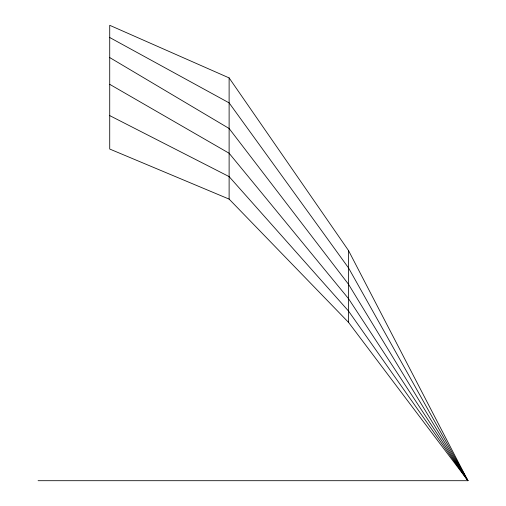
<?xml version="1.0" encoding="UTF-8"?>
<svg xmlns="http://www.w3.org/2000/svg" width="506" height="506" viewBox="0 0 506 506"><rect width="100%" height="100%" fill="white"/><g stroke="black" fill="none" stroke-linecap="round" stroke-linejoin="round"><path stroke-width="0.76" d="M38.076 480.7L467.923 480.7L348.52 250.552L229.117 77.911L109.72 25.3L109.72 149.036L229.117 199.105L348.52 322.366L467.923 480.7L348.52 267.908L229.117 102.876L109.72 37.514M109.72 115.608L229.117 176.607L348.52 311.057L467.923 480.7L348.52 284.271L229.117 128.492L109.72 57.57M109.72 84.325L229.117 153.248L348.52 298.654L467.923 480.7M348.52 250.552L348.52 322.366M229.117 77.911L229.117 199.105"/></g></svg>
